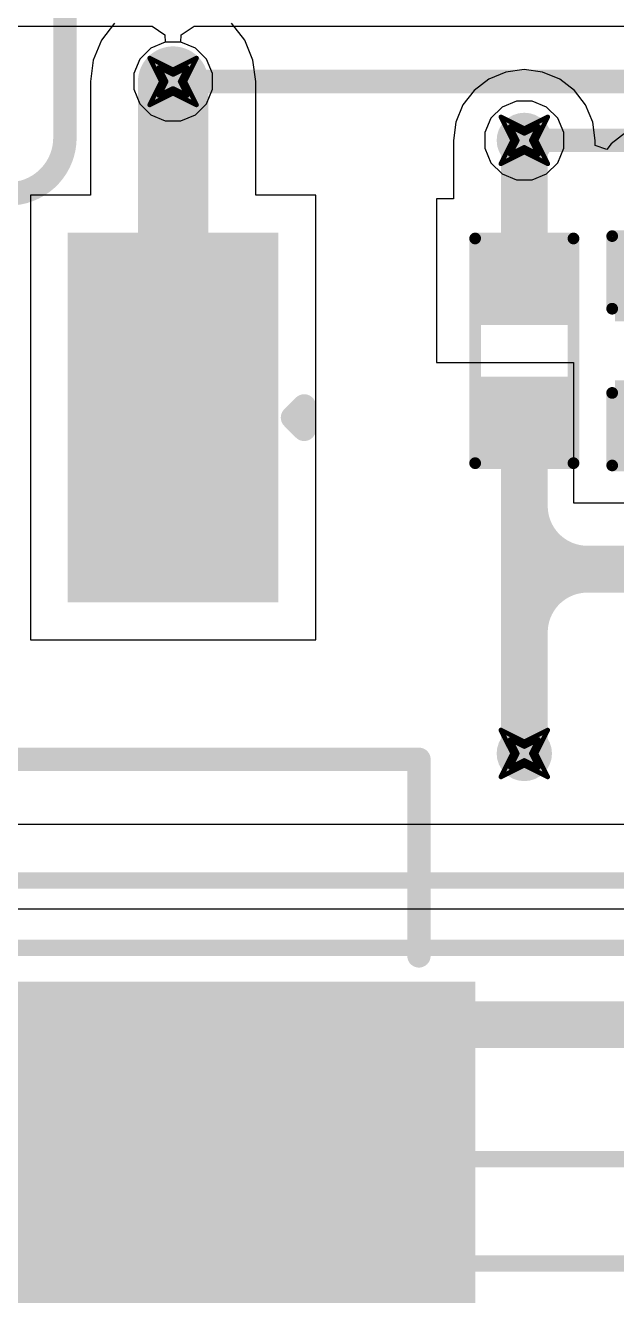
# Model space of a CAD drawing. Header units: inches. Extents: x -2 to 5376, y -4 to 5426.
# Drawn here: x 72.01 to 78.42, y 69.32 to 83.11 of the extents above; entities that cross this region are included whole.
import ezdxf

# ---------------------------------------------------------------- set-up
doc = ezdxf.new("R2010")
doc.units = ezdxf.units.IN
for name, color, linetype in [('Bottom Layer', 5, 'Continuous'), ('Drill Drawing', 1, 'Continuous'), ('Layer 1', 16, 'Continuous'), ('Layer 2', 76, 'Continuous'), ('Top Layer', 1, 'Continuous'), ('Top Overlay', 2, 'Continuous'), ('Top Paste', 8, 'Continuous'), ('Top Solder', 216, 'Continuous'), ('Via Holes', 16, 'Continuous')]:
    doc.layers.add(name, color=color, linetype=linetype)

# ---------------------------------------------------------------- blocks, each defined once
blk = doc.blocks.new('R___0603_70')
at = {"layer": 'Top Layer'}
for points in [[(-0.381, 0.4445), (-0.381, -0.4445), (-1.143, -0.4445), (-1.143, 0.4445)], [(1.143, 0.4445), (1.143, -0.4445), (0.381, -0.4445), (0.381, 0.4445)]]:
    blk.add_hatch(color=1, dxfattribs=at).paths.add_polyline_path(points)
at = {"layer": 'Top Paste'}
for points in [[(-0.381, 0.4445), (-0.381, -0.4445), (-1.143, -0.4445), (-1.143, 0.4445)], [(1.143, 0.4445), (1.143, -0.4445), (0.381, -0.4445), (0.381, 0.4445)]]:
    blk.add_hatch(color=8, dxfattribs=at).paths.add_polyline_path(points)
at = {"layer": 'Top Solder'}
for points in [[(-0.2794, 0.5461), (-0.2794, -0.5461), (-1.2446, -0.5461), (-1.2446, 0.5461)], [(1.2446, 0.5461), (1.2446, -0.5461), (0.2794, -0.5461), (0.2794, 0.5461)]]:
    blk.add_hatch(color=216, dxfattribs=at).paths.add_polyline_path(points)
at = {"layer": 'Top Overlay'}
for points in [[(-1.2192, 0.5334, 0.127, 0.127, 0), (1.2192, 0.5334, 0.127, 0.127, 0)], [(-1.2192, 0.5334, 0.127, 0.127, 0), (-1.2192, -0.5334, 0.127, 0.127, 0)], [(1.2192, 0.5334, 0.127, 0.127, 0), (1.2192, -0.5334, 0.127, 0.127, 0)], [(-1.2192, -0.5334, 0.127, 0.127, 0), (1.2192, -0.5334, 0.127, 0.127, 0)]]:
    blk.add_lwpolyline(points, format="xyseb", dxfattribs=at)
for points in [[(-1.25095, 0.5334, 0.0635, 0.0635, 1), (-1.18745, 0.5334, 0.0635, 0.0635, 1)], [(-1.25095, 0.5334, 0.0635, 0.0635, 1), (-1.18745, 0.5334, 0.0635, 0.0635, 1)], [(1.18745, 0.5334, 0.0635, 0.0635, 1), (1.25095, 0.5334, 0.0635, 0.0635, 1)], [(1.18745, 0.5334, 0.0635, 0.0635, 1), (1.25095, 0.5334, 0.0635, 0.0635, 1)], [(-1.25095, -0.5334, 0.0635, 0.0635, 1), (-1.18745, -0.5334, 0.0635, 0.0635, 1)], [(-1.25095, -0.5334, 0.0635, 0.0635, 1), (-1.18745, -0.5334, 0.0635, 0.0635, 1)], [(1.18745, -0.5334, 0.0635, 0.0635, 1), (1.25095, -0.5334, 0.0635, 0.0635, 1)], [(1.18745, -0.5334, 0.0635, 0.0635, 1), (1.25095, -0.5334, 0.0635, 0.0635, 1)]]:
    blk.add_lwpolyline(points, format="xyseb", close=True, dxfattribs=at)
blk = doc.blocks.new('D2PAK_90')
at = {"layer": 'Top Layer'}
for points in [[(-5.715, 9.78), (5.715, 9.78), (5.715, 0.89), (-5.715, 0.89)], [(-3.58, -3.43), (-1.5, -3.43), (-1.5, -7.24), (-3.58, -7.24)]]:
    blk.add_hatch(color=1, dxfattribs=at).paths.add_polyline_path(points)
at = {"layer": 'Top Paste'}
for points in [[(-5.715, 9.78), (5.715, 9.78), (5.715, 0.89), (-5.715, 0.89)], [(-3.58, -3.43), (-1.5, -3.43), (-1.5, -7.24), (-3.58, -7.24)]]:
    blk.add_hatch(color=8, dxfattribs=at).paths.add_polyline_path(points)
at = {"layer": 'Top Solder'}
for points in [[(-5.817, 9.882), (5.817, 9.882), (5.817, 0.788), (-5.817, 0.788)], [(-3.682, -3.328), (-1.398, -3.328), (-1.398, -7.342), (-3.682, -7.342)]]:
    blk.add_hatch(color=216, dxfattribs=at).paths.add_polyline_path(points)
at = {"layer": 'Top Overlay'}
for points in [[(-5.207, 0.508, 0.254, 0.254, 0), (-5.207, -1.626, 0.254, 0.254, 0)], [(5.105, -1.626, 0.254, 0.254, 0), (-5.207, -1.626, 0.254, 0.254, 0)], [(-3.962, -5.207, 0.254, 0.254, 0), (-3.962, -5.461, 0.254, 0.254, 0)], [(-3.835, -5.334, 0.254, 0.254, 0), (-3.962, -5.207, 0.254, 0.254, 0)], [(-3.835, -5.334, 0.254, 0.254, 0), (-3.962, -5.461, 0.254, 0.254, 0)]]:
    blk.add_lwpolyline(points, format="xyseb", dxfattribs=at)
for points in [[(-5.27, 0.508, 0.127, 0.127, 1), (-5.144, 0.508, 0.127, 0.127, 1)], [(-5.27, -1.626, 0.127, 0.127, 1), (-5.144, -1.626, 0.127, 0.127, 1)], [(-5.27, -1.626, 0.127, 0.127, 1), (-5.144, -1.626, 0.127, 0.127, 1)], [(-4.026, -5.207, 0.127, 0.127, 1), (-3.899, -5.207, 0.127, 0.127, 1)], [(-4.026, -5.207, 0.127, 0.127, 1), (-3.899, -5.207, 0.127, 0.127, 1)], [(-3.899, -5.334, 0.127, 0.127, 1), (-3.772, -5.334, 0.127, 0.127, 1)], [(-3.899, -5.334, 0.127, 0.127, 1), (-3.772, -5.334, 0.127, 0.127, 1)], [(-4.026, -5.461, 0.127, 0.127, 1), (-3.899, -5.461, 0.127, 0.127, 1)], [(-4.026, -5.461, 0.127, 0.127, 1), (-3.899, -5.461, 0.127, 0.127, 1)]]:
    blk.add_lwpolyline(points, format="xyseb", close=True, dxfattribs=at)
blk = doc.blocks.new('C___0603_116')
at = {"layer": 'Top Layer'}
for points in [[(-0.381, 0.445), (-0.381, -0.445), (-1.143, -0.445), (-1.143, 0.445)], [(1.143, 0.445), (1.143, -0.445), (0.381, -0.445), (0.381, 0.445)]]:
    blk.add_hatch(color=1, dxfattribs=at).paths.add_polyline_path(points)
at = {"layer": 'Top Paste'}
for points in [[(-0.381, 0.445), (-0.381, -0.445), (-1.143, -0.445), (-1.143, 0.445)], [(1.143, 0.445), (1.143, -0.445), (0.381, -0.445), (0.381, 0.445)]]:
    blk.add_hatch(color=8, dxfattribs=at).paths.add_polyline_path(points)
at = {"layer": 'Top Solder'}
for points in [[(-0.321, 0.504), (-0.321, -0.504), (-1.203, -0.504), (-1.203, 0.504)], [(1.203, 0.504), (1.203, -0.504), (0.321, -0.504), (0.321, 0.504)]]:
    blk.add_hatch(color=216, dxfattribs=at).paths.add_polyline_path(points)
at = {"layer": 'Top Overlay'}
for points in [[(-1.245, 0.533, 0.127, 0.127, 0), (-1.245, -0.533, 0.127, 0.127, 0)], [(-1.245, 0.533, 0.127, 0.127, 0), (-0.457, 0.533, 0.127, 0.127, 0)], [(0.457, 0.533, 0.127, 0.127, 0), (1.245, 0.533, 0.127, 0.127, 0)], [(1.245, 0.533, 0.127, 0.127, 0), (1.245, -0.533, 0.127, 0.127, 0)], [(-1.245, -0.533, 0.127, 0.127, 0), (-0.457, -0.533, 0.127, 0.127, 0)], [(0.457, -0.533, 0.127, 0.127, 0), (1.245, -0.533, 0.127, 0.127, 0)]]:
    blk.add_lwpolyline(points, format="xyseb", dxfattribs=at)
for points in [[(-1.276, 0.533, 0.0635, 0.0635, 1), (-1.213, 0.533, 0.0635, 0.0635, 1)], [(-1.276, 0.533, 0.0635, 0.0635, 1), (-1.213, 0.533, 0.0635, 0.0635, 1)], [(-0.489, 0.533, 0.0635, 0.0635, 1), (-0.425, 0.533, 0.0635, 0.0635, 1)], [(0.425, 0.533, 0.0635, 0.0635, 1), (0.489, 0.533, 0.0635, 0.0635, 1)], [(1.213, 0.533, 0.0635, 0.0635, 1), (1.276, 0.533, 0.0635, 0.0635, 1)], [(1.213, 0.533, 0.0635, 0.0635, 1), (1.276, 0.533, 0.0635, 0.0635, 1)], [(-1.276, -0.533, 0.0635, 0.0635, 1), (-1.213, -0.533, 0.0635, 0.0635, 1)], [(-1.276, -0.533, 0.0635, 0.0635, 1), (-1.213, -0.533, 0.0635, 0.0635, 1)], [(-0.489, -0.533, 0.0635, 0.0635, 1), (-0.425, -0.533, 0.0635, 0.0635, 1)], [(0.425, -0.533, 0.0635, 0.0635, 1), (0.489, -0.533, 0.0635, 0.0635, 1)], [(1.213, -0.533, 0.0635, 0.0635, 1), (1.276, -0.533, 0.0635, 0.0635, 1)], [(1.213, -0.533, 0.0635, 0.0635, 1), (1.276, -0.533, 0.0635, 0.0635, 1)]]:
    blk.add_lwpolyline(points, format="xyseb", close=True, dxfattribs=at)

msp = doc.modelspace()

# ---------------------------------------------------------------- hatches: boundary and pattern name
at = {"layer": 'Bottom Layer'}
h = msp.add_hatch(color=5, dxfattribs=at)
edge = h.paths.add_edge_path()
edge.add_arc((73.614, 82.5), 0.3, 0, 360)
h = msp.add_hatch(color=5, dxfattribs=at)
edge = h.paths.add_edge_path()
edge.add_arc((77.424, 81.861), 0.3, 0, 360)
h = msp.add_hatch(color=5, dxfattribs=at)
edge = h.paths.add_edge_path()
edge.add_arc((77.424, 75.207), 0.3, 0, 360)
at = {"layer": 'Layer 1'}
h = msp.add_hatch(color=16, dxfattribs=at)
edge = h.paths.add_edge_path()
edge.add_arc((73.614, 82.5), 0.3, 0, 360)
h = msp.add_hatch(color=16, dxfattribs=at)
edge = h.paths.add_edge_path()
edge.add_arc((77.424, 81.861), 0.3, 0, 360)
h = msp.add_hatch(color=16, dxfattribs=at)
edge = h.paths.add_edge_path()
edge.add_arc((77.424, 75.207), 0.3, 0, 360)
at = {"layer": 'Layer 2'}
h = msp.add_hatch(color=76, dxfattribs=at)
edge = h.paths.add_edge_path()
edge.add_arc((73.614, 82.5), 0.3, 0, 360)
h = msp.add_hatch(color=76, dxfattribs=at)
edge = h.paths.add_edge_path()
edge.add_arc((77.424, 81.861), 0.3, 0, 360)
h = msp.add_hatch(color=76, dxfattribs=at)
edge = h.paths.add_edge_path()
edge.add_arc((77.424, 75.207), 0.3, 0, 360)
at = {"layer": 'Top Layer'}
h = msp.add_hatch(color=1, dxfattribs=at)
edge = h.paths.add_edge_path()
edge.add_arc((73.614, 82.5), 0.3, 0, 360)
h = msp.add_hatch(color=1, dxfattribs=at)
edge = h.paths.add_edge_path()
edge.add_arc((77.424, 81.861), 0.3, 0, 360)
h = msp.add_hatch(color=1, dxfattribs=at)
edge = h.paths.add_edge_path()
edge.add_arc((77.424, 75.207), 0.3, 0, 360)
at = {"layer": 'Via Holes'}
h = msp.add_hatch(color=7, dxfattribs=at)
edge = h.paths.add_edge_path()
edge.add_arc((73.614, 82.5), 0.15, 0, 360)
h = msp.add_hatch(color=7, dxfattribs=at)
edge = h.paths.add_edge_path()
edge.add_arc((77.424, 81.861), 0.15, 0, 360)
h = msp.add_hatch(color=7, dxfattribs=at)
edge = h.paths.add_edge_path()
edge.add_arc((77.424, 75.207), 0.15, 0, 360)

# ---------------------------------------------------------------- linework, layer by layer
at = {"layer": 'Bottom Layer'}
for points in [[(72.441, 81.89, 0.254, 0.254, 0), (72.441, 92.181, 0.254, 0.254, 0)], [(73.614, 82.5, 0.254, 0.254, 0), (84.15, 82.5, 0.254, 0.254, 0)], [(72.441, 81.89, 0.254, 0.254, -0.414214), (71.831, 81.28, 0.254, 0.254, 0)], [(77.424, 81.861, 0.254, 0.254, 0), (89.845, 81.861, 0.254, 0.254, 0)]]:
    msp.add_lwpolyline(points, format="xyseb", dxfattribs=at)
for points in [[(73.551, 82.5, 0.127, 0.127, 1), (73.678, 82.5, 0.127, 0.127, 1)], [(72.377, 81.89, 0.127, 0.127, 1), (72.504, 81.89, 0.127, 0.127, 1)], [(72.377, 81.89, 0.127, 0.127, 1), (72.504, 81.89, 0.127, 0.127, 1)], [(77.36, 81.861, 0.127, 0.127, 1), (77.487, 81.861, 0.127, 0.127, 1)]]:
    msp.add_lwpolyline(points, format="xyseb", close=True, dxfattribs=at)
at = {"layer": 'Drill Drawing'}
for points in [[(73.36, 82.754, 0.0508, 0.0508, 0), (73.614, 82.627, 0.0508, 0.0508, 0)], [(73.36, 82.754, 0.0508, 0.0508, 0), (73.487, 82.5, 0.0508, 0.0508, 0)], [(73.614, 82.627, 0.0508, 0.0508, 0), (73.868, 82.754, 0.0508, 0.0508, 0)], [(73.741, 82.5, 0.0508, 0.0508, 0), (73.868, 82.754, 0.0508, 0.0508, 0)], [(73.462, 82.652, 0.0508, 0.0508, 0), (73.614, 82.576, 0.0508, 0.0508, 0)], [(73.462, 82.652, 0.0508, 0.0508, 0), (73.538, 82.5, 0.0508, 0.0508, 0)], [(73.614, 82.576, 0.0508, 0.0508, 0), (73.767, 82.652, 0.0508, 0.0508, 0)], [(73.691, 82.5, 0.0508, 0.0508, 0), (73.767, 82.652, 0.0508, 0.0508, 0)], [(73.36, 82.246, 0.0508, 0.0508, 0), (73.487, 82.5, 0.0508, 0.0508, 0)], [(73.462, 82.348, 0.0508, 0.0508, 0), (73.538, 82.5, 0.0508, 0.0508, 0)], [(73.462, 82.348, 0.0508, 0.0508, 0), (73.614, 82.424, 0.0508, 0.0508, 0)], [(73.614, 82.424, 0.0508, 0.0508, 0), (73.767, 82.348, 0.0508, 0.0508, 0)], [(73.691, 82.5, 0.0508, 0.0508, 0), (73.767, 82.348, 0.0508, 0.0508, 0)], [(73.741, 82.5, 0.0508, 0.0508, 0), (73.868, 82.246, 0.0508, 0.0508, 0)], [(73.36, 82.246, 0.0508, 0.0508, 0), (73.614, 82.373, 0.0508, 0.0508, 0)], [(73.614, 82.373, 0.0508, 0.0508, 0), (73.868, 82.246, 0.0508, 0.0508, 0)], [(77.17, 82.115, 0.0508, 0.0508, 0), (77.424, 81.988, 0.0508, 0.0508, 0)], [(77.17, 82.115, 0.0508, 0.0508, 0), (77.297, 81.861, 0.0508, 0.0508, 0)], [(77.271, 82.013, 0.0508, 0.0508, 0), (77.424, 81.937, 0.0508, 0.0508, 0)], [(77.271, 82.013, 0.0508, 0.0508, 0), (77.348, 81.861, 0.0508, 0.0508, 0)], [(77.424, 81.988, 0.0508, 0.0508, 0), (77.678, 82.115, 0.0508, 0.0508, 0)], [(77.424, 81.937, 0.0508, 0.0508, 0), (77.576, 82.013, 0.0508, 0.0508, 0)], [(77.5, 81.861, 0.0508, 0.0508, 0), (77.576, 82.013, 0.0508, 0.0508, 0)], [(77.551, 81.861, 0.0508, 0.0508, 0), (77.678, 82.115, 0.0508, 0.0508, 0)], [(77.17, 81.607, 0.0508, 0.0508, 0), (77.297, 81.861, 0.0508, 0.0508, 0)], [(77.271, 81.709, 0.0508, 0.0508, 0), (77.348, 81.861, 0.0508, 0.0508, 0)], [(77.5, 81.861, 0.0508, 0.0508, 0), (77.576, 81.709, 0.0508, 0.0508, 0)], [(77.551, 81.861, 0.0508, 0.0508, 0), (77.678, 81.607, 0.0508, 0.0508, 0)], [(77.17, 81.607, 0.0508, 0.0508, 0), (77.424, 81.734, 0.0508, 0.0508, 0)], [(77.271, 81.709, 0.0508, 0.0508, 0), (77.424, 81.785, 0.0508, 0.0508, 0)], [(77.424, 81.785, 0.0508, 0.0508, 0), (77.576, 81.709, 0.0508, 0.0508, 0)], [(77.424, 81.734, 0.0508, 0.0508, 0), (77.678, 81.607, 0.0508, 0.0508, 0)], [(77.17, 75.461, 0.0508, 0.0508, 0), (77.424, 75.334, 0.0508, 0.0508, 0)], [(77.17, 75.461, 0.0508, 0.0508, 0), (77.297, 75.207, 0.0508, 0.0508, 0)], [(77.424, 75.334, 0.0508, 0.0508, 0), (77.678, 75.461, 0.0508, 0.0508, 0)], [(77.551, 75.207, 0.0508, 0.0508, 0), (77.678, 75.461, 0.0508, 0.0508, 0)], [(77.271, 75.359, 0.0508, 0.0508, 0), (77.424, 75.283, 0.0508, 0.0508, 0)], [(77.271, 75.359, 0.0508, 0.0508, 0), (77.348, 75.207, 0.0508, 0.0508, 0)], [(77.424, 75.283, 0.0508, 0.0508, 0), (77.576, 75.359, 0.0508, 0.0508, 0)], [(77.5, 75.207, 0.0508, 0.0508, 0), (77.576, 75.359, 0.0508, 0.0508, 0)], [(77.17, 74.953, 0.0508, 0.0508, 0), (77.297, 75.207, 0.0508, 0.0508, 0)], [(77.271, 75.055, 0.0508, 0.0508, 0), (77.348, 75.207, 0.0508, 0.0508, 0)], [(77.271, 75.055, 0.0508, 0.0508, 0), (77.424, 75.131, 0.0508, 0.0508, 0)], [(77.424, 75.131, 0.0508, 0.0508, 0), (77.576, 75.055, 0.0508, 0.0508, 0)], [(77.5, 75.207, 0.0508, 0.0508, 0), (77.576, 75.055, 0.0508, 0.0508, 0)], [(77.551, 75.207, 0.0508, 0.0508, 0), (77.678, 74.953, 0.0508, 0.0508, 0)], [(77.17, 74.953, 0.0508, 0.0508, 0), (77.424, 75.08, 0.0508, 0.0508, 0)], [(77.424, 75.08, 0.0508, 0.0508, 0), (77.678, 74.953, 0.0508, 0.0508, 0)]]:
    msp.add_lwpolyline(points, format="xyseb", dxfattribs=at)
for points in [[(73.348, 82.754, 0.0254, 0.0254, 1), (73.373, 82.754, 0.0254, 0.0254, 1)], [(73.348, 82.754, 0.0254, 0.0254, 1), (73.373, 82.754, 0.0254, 0.0254, 1)], [(73.856, 82.754, 0.0254, 0.0254, 1), (73.881, 82.754, 0.0254, 0.0254, 1)], [(73.856, 82.754, 0.0254, 0.0254, 1), (73.881, 82.754, 0.0254, 0.0254, 1)], [(73.449, 82.652, 0.0254, 0.0254, 1), (73.475, 82.652, 0.0254, 0.0254, 1)], [(73.449, 82.652, 0.0254, 0.0254, 1), (73.475, 82.652, 0.0254, 0.0254, 1)], [(73.602, 82.627, 0.0254, 0.0254, 1), (73.627, 82.627, 0.0254, 0.0254, 1)], [(73.602, 82.627, 0.0254, 0.0254, 1), (73.627, 82.627, 0.0254, 0.0254, 1)], [(73.602, 82.576, 0.0254, 0.0254, 1), (73.627, 82.576, 0.0254, 0.0254, 1)], [(73.602, 82.576, 0.0254, 0.0254, 1), (73.627, 82.576, 0.0254, 0.0254, 1)], [(73.754, 82.652, 0.0254, 0.0254, 1), (73.779, 82.652, 0.0254, 0.0254, 1)], [(73.754, 82.652, 0.0254, 0.0254, 1), (73.779, 82.652, 0.0254, 0.0254, 1)], [(73.475, 82.5, 0.0254, 0.0254, 1), (73.5, 82.5, 0.0254, 0.0254, 1)], [(73.475, 82.5, 0.0254, 0.0254, 1), (73.5, 82.5, 0.0254, 0.0254, 1)], [(73.525, 82.5, 0.0254, 0.0254, 1), (73.551, 82.5, 0.0254, 0.0254, 1)], [(73.525, 82.5, 0.0254, 0.0254, 1), (73.551, 82.5, 0.0254, 0.0254, 1)], [(73.602, 82.424, 0.0254, 0.0254, 1), (73.627, 82.424, 0.0254, 0.0254, 1)], [(73.602, 82.424, 0.0254, 0.0254, 1), (73.627, 82.424, 0.0254, 0.0254, 1)], [(73.678, 82.5, 0.0254, 0.0254, 1), (73.703, 82.5, 0.0254, 0.0254, 1)], [(73.678, 82.5, 0.0254, 0.0254, 1), (73.703, 82.5, 0.0254, 0.0254, 1)], [(73.729, 82.5, 0.0254, 0.0254, 1), (73.754, 82.5, 0.0254, 0.0254, 1)], [(73.729, 82.5, 0.0254, 0.0254, 1), (73.754, 82.5, 0.0254, 0.0254, 1)], [(73.449, 82.348, 0.0254, 0.0254, 1), (73.475, 82.348, 0.0254, 0.0254, 1)], [(73.449, 82.348, 0.0254, 0.0254, 1), (73.475, 82.348, 0.0254, 0.0254, 1)], [(73.602, 82.373, 0.0254, 0.0254, 1), (73.627, 82.373, 0.0254, 0.0254, 1)], [(73.602, 82.373, 0.0254, 0.0254, 1), (73.627, 82.373, 0.0254, 0.0254, 1)], [(73.754, 82.348, 0.0254, 0.0254, 1), (73.779, 82.348, 0.0254, 0.0254, 1)], [(73.754, 82.348, 0.0254, 0.0254, 1), (73.779, 82.348, 0.0254, 0.0254, 1)], [(73.348, 82.246, 0.0254, 0.0254, 1), (73.373, 82.246, 0.0254, 0.0254, 1)], [(73.348, 82.246, 0.0254, 0.0254, 1), (73.373, 82.246, 0.0254, 0.0254, 1)], [(73.856, 82.246, 0.0254, 0.0254, 1), (73.881, 82.246, 0.0254, 0.0254, 1)], [(73.856, 82.246, 0.0254, 0.0254, 1), (73.881, 82.246, 0.0254, 0.0254, 1)], [(77.157, 82.115, 0.0254, 0.0254, 1), (77.183, 82.115, 0.0254, 0.0254, 1)], [(77.157, 82.115, 0.0254, 0.0254, 1), (77.183, 82.115, 0.0254, 0.0254, 1)], [(77.259, 82.013, 0.0254, 0.0254, 1), (77.284, 82.013, 0.0254, 0.0254, 1)], [(77.259, 82.013, 0.0254, 0.0254, 1), (77.284, 82.013, 0.0254, 0.0254, 1)], [(77.564, 82.013, 0.0254, 0.0254, 1), (77.589, 82.013, 0.0254, 0.0254, 1)], [(77.564, 82.013, 0.0254, 0.0254, 1), (77.589, 82.013, 0.0254, 0.0254, 1)], [(77.665, 82.115, 0.0254, 0.0254, 1), (77.691, 82.115, 0.0254, 0.0254, 1)], [(77.665, 82.115, 0.0254, 0.0254, 1), (77.691, 82.115, 0.0254, 0.0254, 1)], [(77.284, 81.861, 0.0254, 0.0254, 1), (77.31, 81.861, 0.0254, 0.0254, 1)], [(77.284, 81.861, 0.0254, 0.0254, 1), (77.31, 81.861, 0.0254, 0.0254, 1)], [(77.335, 81.861, 0.0254, 0.0254, 1), (77.36, 81.861, 0.0254, 0.0254, 1)], [(77.335, 81.861, 0.0254, 0.0254, 1), (77.36, 81.861, 0.0254, 0.0254, 1)], [(77.411, 81.988, 0.0254, 0.0254, 1), (77.437, 81.988, 0.0254, 0.0254, 1)], [(77.411, 81.988, 0.0254, 0.0254, 1), (77.437, 81.988, 0.0254, 0.0254, 1)], [(77.411, 81.937, 0.0254, 0.0254, 1), (77.437, 81.937, 0.0254, 0.0254, 1)], [(77.411, 81.937, 0.0254, 0.0254, 1), (77.437, 81.937, 0.0254, 0.0254, 1)], [(77.487, 81.861, 0.0254, 0.0254, 1), (77.513, 81.861, 0.0254, 0.0254, 1)], [(77.487, 81.861, 0.0254, 0.0254, 1), (77.513, 81.861, 0.0254, 0.0254, 1)], [(77.538, 81.861, 0.0254, 0.0254, 1), (77.564, 81.861, 0.0254, 0.0254, 1)], [(77.538, 81.861, 0.0254, 0.0254, 1), (77.564, 81.861, 0.0254, 0.0254, 1)], [(77.411, 81.785, 0.0254, 0.0254, 1), (77.437, 81.785, 0.0254, 0.0254, 1)], [(77.411, 81.785, 0.0254, 0.0254, 1), (77.437, 81.785, 0.0254, 0.0254, 1)], [(77.411, 81.734, 0.0254, 0.0254, 1), (77.437, 81.734, 0.0254, 0.0254, 1)], [(77.411, 81.734, 0.0254, 0.0254, 1), (77.437, 81.734, 0.0254, 0.0254, 1)], [(77.157, 81.607, 0.0254, 0.0254, 1), (77.183, 81.607, 0.0254, 0.0254, 1)], [(77.157, 81.607, 0.0254, 0.0254, 1), (77.183, 81.607, 0.0254, 0.0254, 1)], [(77.259, 81.709, 0.0254, 0.0254, 1), (77.284, 81.709, 0.0254, 0.0254, 1)], [(77.259, 81.709, 0.0254, 0.0254, 1), (77.284, 81.709, 0.0254, 0.0254, 1)], [(77.564, 81.709, 0.0254, 0.0254, 1), (77.589, 81.709, 0.0254, 0.0254, 1)], [(77.564, 81.709, 0.0254, 0.0254, 1), (77.589, 81.709, 0.0254, 0.0254, 1)], [(77.665, 81.607, 0.0254, 0.0254, 1), (77.691, 81.607, 0.0254, 0.0254, 1)], [(77.665, 81.607, 0.0254, 0.0254, 1), (77.691, 81.607, 0.0254, 0.0254, 1)], [(77.157, 75.461, 0.0254, 0.0254, 1), (77.183, 75.461, 0.0254, 0.0254, 1)], [(77.157, 75.461, 0.0254, 0.0254, 1), (77.183, 75.461, 0.0254, 0.0254, 1)], [(77.665, 75.461, 0.0254, 0.0254, 1), (77.691, 75.461, 0.0254, 0.0254, 1)], [(77.665, 75.461, 0.0254, 0.0254, 1), (77.691, 75.461, 0.0254, 0.0254, 1)], [(77.259, 75.359, 0.0254, 0.0254, 1), (77.284, 75.359, 0.0254, 0.0254, 1)], [(77.259, 75.359, 0.0254, 0.0254, 1), (77.284, 75.359, 0.0254, 0.0254, 1)], [(77.411, 75.334, 0.0254, 0.0254, 1), (77.437, 75.334, 0.0254, 0.0254, 1)], [(77.411, 75.334, 0.0254, 0.0254, 1), (77.437, 75.334, 0.0254, 0.0254, 1)], [(77.411, 75.283, 0.0254, 0.0254, 1), (77.437, 75.283, 0.0254, 0.0254, 1)], [(77.411, 75.283, 0.0254, 0.0254, 1), (77.437, 75.283, 0.0254, 0.0254, 1)], [(77.564, 75.359, 0.0254, 0.0254, 1), (77.589, 75.359, 0.0254, 0.0254, 1)], [(77.564, 75.359, 0.0254, 0.0254, 1), (77.589, 75.359, 0.0254, 0.0254, 1)], [(77.284, 75.207, 0.0254, 0.0254, 1), (77.31, 75.207, 0.0254, 0.0254, 1)], [(77.284, 75.207, 0.0254, 0.0254, 1), (77.31, 75.207, 0.0254, 0.0254, 1)], [(77.335, 75.207, 0.0254, 0.0254, 1), (77.36, 75.207, 0.0254, 0.0254, 1)], [(77.335, 75.207, 0.0254, 0.0254, 1), (77.36, 75.207, 0.0254, 0.0254, 1)], [(77.411, 75.131, 0.0254, 0.0254, 1), (77.437, 75.131, 0.0254, 0.0254, 1)], [(77.411, 75.131, 0.0254, 0.0254, 1), (77.437, 75.131, 0.0254, 0.0254, 1)], [(77.487, 75.207, 0.0254, 0.0254, 1), (77.513, 75.207, 0.0254, 0.0254, 1)], [(77.487, 75.207, 0.0254, 0.0254, 1), (77.513, 75.207, 0.0254, 0.0254, 1)], [(77.538, 75.207, 0.0254, 0.0254, 1), (77.564, 75.207, 0.0254, 0.0254, 1)], [(77.538, 75.207, 0.0254, 0.0254, 1), (77.564, 75.207, 0.0254, 0.0254, 1)], [(77.259, 75.055, 0.0254, 0.0254, 1), (77.284, 75.055, 0.0254, 0.0254, 1)], [(77.259, 75.055, 0.0254, 0.0254, 1), (77.284, 75.055, 0.0254, 0.0254, 1)], [(77.411, 75.08, 0.0254, 0.0254, 1), (77.437, 75.08, 0.0254, 0.0254, 1)], [(77.411, 75.08, 0.0254, 0.0254, 1), (77.437, 75.08, 0.0254, 0.0254, 1)], [(77.564, 75.055, 0.0254, 0.0254, 1), (77.589, 75.055, 0.0254, 0.0254, 1)], [(77.564, 75.055, 0.0254, 0.0254, 1), (77.589, 75.055, 0.0254, 0.0254, 1)], [(77.157, 74.953, 0.0254, 0.0254, 1), (77.183, 74.953, 0.0254, 0.0254, 1)], [(77.157, 74.953, 0.0254, 0.0254, 1), (77.183, 74.953, 0.0254, 0.0254, 1)], [(77.665, 74.953, 0.0254, 0.0254, 1), (77.691, 74.953, 0.0254, 0.0254, 1)], [(77.665, 74.953, 0.0254, 0.0254, 1), (77.691, 74.953, 0.0254, 0.0254, 1)]]:
    msp.add_lwpolyline(points, format="xyseb", close=True, dxfattribs=at)
at = {"layer": 'Layer 1'}
for p, q in [((73.372, 82.862), (73.252, 82.742)), ((73.529, 82.927), (73.372, 82.862)), ((73.699, 82.927), (73.529, 82.927)), ((73.856, 82.862), (73.699, 82.927)), ((73.976, 82.742), (73.856, 82.862)), ((73.252, 82.742), (73.187, 82.585)), ((74.041, 82.585), (73.976, 82.742)), ((73.187, 82.585), (73.187, 82.415)), ((74.041, 82.415), (74.041, 82.585)), ((73.187, 82.415), (73.252, 82.258)), ((73.976, 82.258), (74.041, 82.415)), ((73.252, 82.258), (73.372, 82.138)), ((73.856, 82.138), (73.976, 82.258)), ((77.182, 82.223), (77.062, 82.103)), ((77.339, 82.288), (77.182, 82.223)), ((77.509, 82.288), (77.339, 82.288)), ((77.666, 82.223), (77.509, 82.288)), ((77.786, 82.103), (77.666, 82.223)), ((73.372, 82.138), (73.529, 82.073)), ((73.529, 82.073), (73.699, 82.073)), ((73.699, 82.073), (73.856, 82.138)), ((77.062, 82.103), (76.997, 81.946)), ((77.851, 81.946), (77.786, 82.103)), ((76.997, 81.946), (76.997, 81.776)), ((77.851, 81.776), (77.851, 81.946)), ((76.997, 81.776), (77.062, 81.619)), ((77.786, 81.619), (77.851, 81.776)), ((77.062, 81.619), (77.182, 81.499)), ((77.666, 81.499), (77.786, 81.619)), ((77.182, 81.499), (77.339, 81.434)), ((77.509, 81.434), (77.666, 81.499)), ((77.339, 81.434), (77.509, 81.434))]:
    msp.add_line(p, q, dxfattribs=at)
at = {"layer": 'Layer 2'}
for p, q in [((70.213, 83.101), (73.387, 83.101)), ((73.387, 83.101), (73.525, 83.005)), ((73.525, 83.005), (73.525, 83.005)), ((73.525, 83.005), (73.525, 83.005)), ((73.525, 83.005), (73.529, 82.927)), ((73.699, 82.927), (73.703, 83.005)), ((73.703, 83.005), (73.841, 83.101)), ((73.703, 83.005), (73.703, 83.005)), ((73.703, 83.005), (73.703, 83.005)), ((73.841, 83.101), (80.03, 83.101)), ((73.372, 82.862), (73.252, 82.742)), ((73.529, 82.927), (73.372, 82.862)), ((73.856, 82.862), (73.699, 82.927)), ((73.976, 82.742), (73.856, 82.862)), ((73.252, 82.742), (73.187, 82.585)), ((74.041, 82.585), (73.976, 82.742)), ((73.187, 82.585), (73.187, 82.415)), ((74.041, 82.415), (74.041, 82.585)), ((73.187, 82.415), (73.252, 82.258)), ((73.976, 82.258), (74.041, 82.415)), ((73.252, 82.258), (73.372, 82.138)), ((73.856, 82.138), (73.976, 82.258)), ((77.182, 82.223), (77.062, 82.103)), ((77.339, 82.288), (77.182, 82.223)), ((77.509, 82.288), (77.339, 82.288)), ((77.666, 82.223), (77.509, 82.288)), ((77.786, 82.103), (77.666, 82.223)), ((73.372, 82.138), (73.529, 82.073)), ((73.529, 82.073), (73.699, 82.073)), ((73.699, 82.073), (73.856, 82.138)), ((77.062, 82.103), (76.997, 81.946)), ((77.851, 81.946), (77.786, 82.103)), ((76.997, 81.946), (76.997, 81.776)), ((77.851, 81.776), (77.851, 81.946)), ((76.997, 81.776), (77.062, 81.619)), ((77.786, 81.619), (77.851, 81.776)), ((77.062, 81.619), (77.182, 81.499)), ((77.666, 81.499), (77.786, 81.619)), ((77.182, 81.499), (77.339, 81.434)), ((77.509, 81.434), (77.666, 81.499)), ((77.339, 81.434), (77.509, 81.434)), ((84.184, 74.437), (64.59, 74.437))]:
    msp.add_line(p, q, dxfattribs=at)
for points in [[(64.59, 73.829, 0.178, 0.178, 0), (132.069, 73.829, 0.178, 0.178, 0)], [(44.277, 73.099, 0.178, 0.178, 0), (131.799, 73.099, 0.178, 0.178, 0)], [(61.496, 72.263, 0.508, 0.508, 0), (81.813, 72.263, 0.508, 0.508, 0)], [(60.135, 70.805, 0.178, 0.178, 0), (130.614, 70.805, 0.178, 0.178, 0)], [(39.815, 69.672, 0.178, 0.178, 0), (109.576, 69.672, 0.178, 0.178, 0)]]:
    msp.add_lwpolyline(points, format="xyseb", dxfattribs=at)
at = {"layer": 'Top Layer'}
for p, q in [((72.98, 83.134), (72.838, 82.948)), ((74.391, 82.948), (74.248, 83.134)), ((72.838, 82.948), (72.748, 82.732)), ((74.48, 82.732), (74.391, 82.948)), ((72.748, 82.732), (72.718, 82.5)), ((74.511, 82.5), (74.48, 82.732)), ((77.225, 82.603), (77.04, 82.527)), ((77.424, 82.63), (77.225, 82.603)), ((77.623, 82.603), (77.424, 82.63)), ((77.808, 82.527), (77.623, 82.603)), ((72.718, 82.5), (72.718, 81.266)), ((74.511, 81.266), (74.511, 82.5)), ((77.04, 82.527), (76.88, 82.404)), ((77.967, 82.404), (77.808, 82.527)), ((76.88, 82.404), (76.758, 82.245)), ((78.089, 82.245), (77.967, 82.404)), ((76.758, 82.245), (76.681, 82.06)), ((78.166, 82.06), (78.089, 82.245)), ((76.681, 82.06), (76.655, 81.861)), ((78.192, 81.861), (78.166, 82.06)), ((78.526, 81.946), (78.367, 81.823)), ((76.655, 81.861), (76.655, 81.228)), ((78.192, 81.805), (78.192, 81.861)), ((78.319, 81.762), (78.192, 81.805)), ((78.367, 81.823), (78.319, 81.762)), ((72.718, 81.266), (72.066, 81.266)), ((72.066, 81.266), (72.066, 76.44)), ((75.162, 81.266), (74.511, 81.266)), ((75.162, 76.44), (75.162, 81.266)), ((76.655, 81.228), (76.471, 81.228)), ((76.471, 81.228), (76.471, 79.45)), ((76.471, 79.45), (77.958, 79.45)), ((77.958, 79.45), (77.958, 77.926)), ((77.958, 77.926), (79.863, 77.926)), ((72.066, 76.44), (75.162, 76.44)), ((79.63, 73.518), (65.406, 73.518))]:
    msp.add_line(p, q, dxfattribs=at)
for points in [[(73.614, 78.853, 0.762, 0.762, 0), (73.614, 82.5, 0.762, 0.762, 0)], [(77.424, 80.339, 0.508, 0.508, 0), (77.424, 81.861, 0.508, 0.508, 0)], [(77.424, 77.892, 0.508, 0.508, 0), (77.424, 78.815, 0.508, 0.508, 0)], [(77.424, 76.522, 0.508, 0.508, 0), (77.424, 77.892, 0.508, 0.508, 0)], [(78.109, 77.207, 0.508, 0.508, -0.414214), (77.424, 77.892, 0.508, 0.508, 0)], [(77.424, 76.522, 0.508, 0.508, -0.414214), (78.109, 77.207, 0.508, 0.508, 0)], [(78.109, 77.207, 0.508, 0.508, 0), (79.506, 77.207, 0.508, 0.508, 0)], [(77.424, 75.207, 0.508, 0.508, 0), (77.424, 76.522, 0.508, 0.508, 0)]]:
    msp.add_lwpolyline(points, format="xyseb", dxfattribs=at)
for points in [[(73.424, 82.5, 0.381, 0.381, 1), (73.805, 82.5, 0.381, 0.381, 1)], [(77.297, 81.861, 0.254, 0.254, 1), (77.551, 81.861, 0.254, 0.254, 1)], [(77.297, 80.339, 0.254, 0.254, 1), (77.551, 80.339, 0.254, 0.254, 1)], [(73.424, 78.853, 0.381, 0.381, 1), (73.805, 78.853, 0.381, 0.381, 1)], [(77.297, 78.815, 0.254, 0.254, 1), (77.551, 78.815, 0.254, 0.254, 1)], [(77.297, 77.892, 0.254, 0.254, 1), (77.551, 77.892, 0.254, 0.254, 1)], [(77.297, 77.892, 0.254, 0.254, 1), (77.551, 77.892, 0.254, 0.254, 1)], [(77.297, 77.892, 0.254, 0.254, 1), (77.551, 77.892, 0.254, 0.254, 1)], [(77.982, 77.207, 0.254, 0.254, 1), (78.236, 77.207, 0.254, 0.254, 1)], [(77.982, 77.207, 0.254, 0.254, 1), (78.236, 77.207, 0.254, 0.254, 1)], [(77.982, 77.207, 0.254, 0.254, 1), (78.236, 77.207, 0.254, 0.254, 1)], [(77.297, 76.522, 0.254, 0.254, 1), (77.551, 76.522, 0.254, 0.254, 1)], [(77.297, 76.522, 0.254, 0.254, 1), (77.551, 76.522, 0.254, 0.254, 1)], [(77.297, 76.522, 0.254, 0.254, 1), (77.551, 76.522, 0.254, 0.254, 1)], [(77.297, 75.207, 0.254, 0.254, 1), (77.551, 75.207, 0.254, 0.254, 1)]]:
    msp.add_lwpolyline(points, format="xyseb", close=True, dxfattribs=at)

# ---------------------------------------------------------------- block references
for name, p, rotation in [('D2PAK_90', (71.074, 73.518), 180), ('R___0603_70', (77.424, 79.577), 90), ('C___0603_116', (78.91, 79.577), 90)]:
    msp.add_blockref(name, p, dxfattribs=dict(rotation=rotation))

doc.saveas('drawing.dxf')
